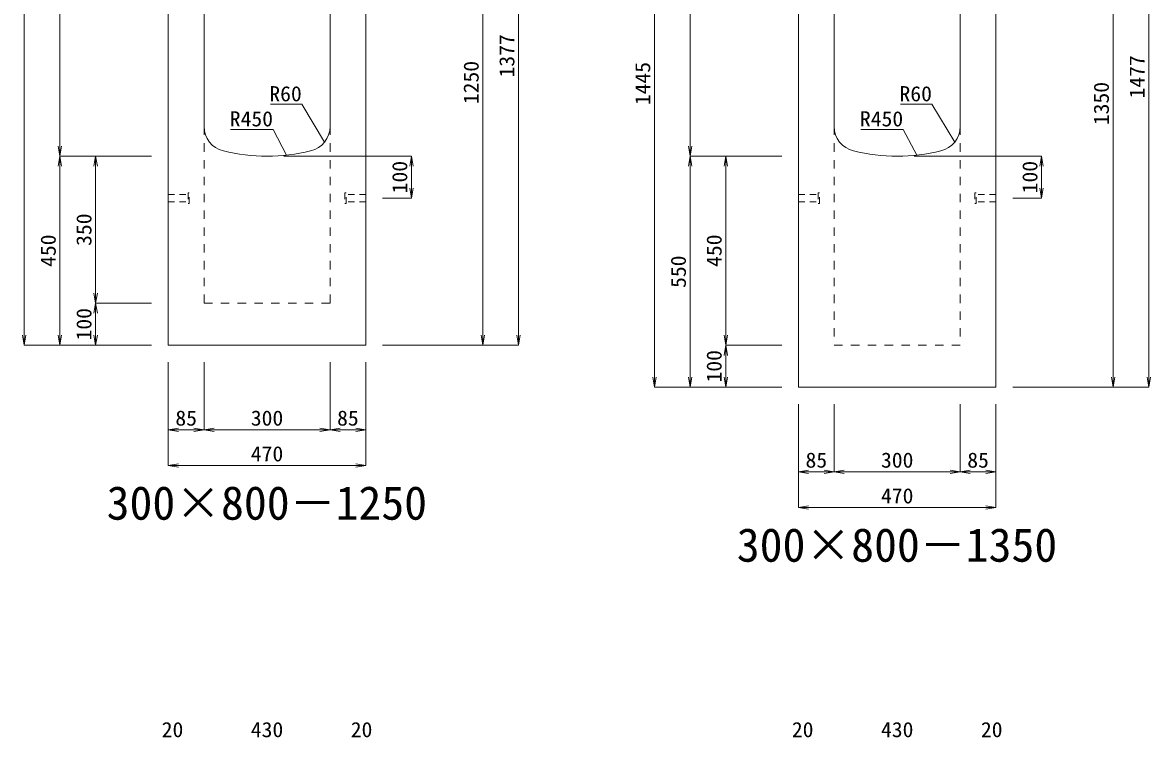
# Model space of a CAD drawing. Units: millimetres at full size. Extents: x -18734 to 51600, y -18820 to 17820.
# Drawn here: x 19818 to 22503, y -9903 to -8202 of the extents above; entities that cross this region are included whole.
import ezdxf
from ezdxf.enums import TextEntityAlignment as Align

# ---------------------------------------------------------------- set-up
doc = ezdxf.new("R2010")
doc.units = ezdxf.units.MM
doc.header["$LTSCALE"] = 20
doc.linetypes.add('USER1', pattern=[2, 1, -1])
doc.linetypes.add('USER2', pattern=[1.35, 0.75, -0.6])
for name, color, linetype, lineweight in [('インサート', 3, 'USER2', 9), ('寸法線', 7, 'Continuous', 13), ('引出線', 4, 'Continuous', 13), ('本体', 2, 'Continuous', 13)]:
    doc.layers.add(name, color=color, linetype=linetype, lineweight=lineweight)
doc.layers.add('文字', color=7, linetype='Continuous')
doc.styles.add('ＭＳ 明朝', font='')
doc.styles.get('ＭＳ 明朝').set_extended_font_data('MS Mincho')

# ---------------------------------------------------------------- blocks, each defined once
blk = doc.blocks.new('open_arrow')
at = {"color": 0, "linetype": 'Continuous', "lineweight": -2}
blk.add_lwpolyline([(7.5, 1.25), (0, 0), (7.5, -1.25)], dxfattribs=at)

msp = doc.modelspace()

# ---------------------------------------------------------------- linework, layer by layer
at = {"layer": 'インサート'}
for p, q in [((20165, -8611.5), (20212, -8611.5)), ((20165, -8611.5), (20165, -8628.5)), ((20215, -8607.5), (20212, -8607.5)), ((20212, -8607.5), (20212, -8632.5)), ((20215, -8632.5), (20215, -8607.5)), ((20588, -8607.5), (20585, -8607.5)), ((20585, -8607.5), (20585, -8632.5)), ((20588, -8632.5), (20588, -8607.5)), ((20635, -8611.5), (20588, -8611.5)), ((20635, -8628.5), (20635, -8611.5)), ((21665, -8611.5), (21712, -8611.5)), ((21665, -8611.5), (21665, -8628.5)), ((21715, -8607.5), (21712, -8607.5)), ((21712, -8607.5), (21712, -8632.5)), ((21715, -8632.5), (21715, -8607.5)), ((22088, -8607.5), (22085, -8607.5)), ((22085, -8607.5), (22085, -8632.5)), ((22088, -8632.5), (22088, -8607.5)), ((22135, -8611.5), (22088, -8611.5)), ((22135, -8628.5), (22135, -8611.5)), ((20165, -8628.5), (20212, -8628.5)), ((20212, -8632.5), (20215, -8632.5)), ((20585, -8632.5), (20588, -8632.5)), ((20635, -8628.5), (20588, -8628.5)), ((21665, -8628.5), (21712, -8628.5)), ((21712, -8632.5), (21715, -8632.5)), ((22085, -8632.5), (22088, -8632.5)), ((22135, -8628.5), (22088, -8628.5))]:
    msp.add_line(p, q, dxfattribs=at)
at = {"layer": '寸法線'}
for p, q in [((20998.78, -7593), (20998.78, -8970)), ((22498.78, -7593), (22498.78, -9070)), ((19822.06, -8970), (19822.06, -7625)), ((21322.06, -9070), (21322.06, -7625)), ((19907.06, -7720), (19907.06, -8520)), ((20913.78, -7720), (20913.78, -8970)), ((21407.06, -7720), (21407.06, -8520)), ((22413.78, -7720), (22413.78, -9070)), ((20125, -8520), (19907.06, -8520)), ((19907.06, -8970), (19907.06, -8520)), ((20125, -8520), (19907.06, -8520)), ((19992.06, -8520), (19992.06, -8870)), ((20125, -8520), (19992.06, -8520)), ((20440, -8520), (20743.78, -8520)), ((20743.78, -8520), (20743.78, -8620)), ((21625, -8520), (21407.06, -8520)), ((21407.06, -9070), (21407.06, -8520)), ((21625, -8520), (21407.06, -8520)), ((21492.06, -8520), (21492.06, -8970)), ((21625, -8520), (21492.06, -8520)), ((21940, -8520), (22243.78, -8520)), ((22243.78, -8520), (22243.78, -8620)), ((20675, -8620), (20743.78, -8620)), ((22175, -8620), (22243.78, -8620)), ((20125, -8870), (19992.06, -8870)), ((19992.06, -8870), (19992.06, -8970)), ((20125, -8870), (19992.06, -8870)), ((20125, -8970), (19822.06, -8970)), ((20125, -8970), (19907.06, -8970)), ((20125, -8970), (19992.06, -8970)), ((20675, -8970), (20913.78, -8970)), ((20675, -8970), (20998.78, -8970)), ((21625, -8970), (21492.06, -8970)), ((21492.06, -8970), (21492.06, -9070)), ((21625, -8970), (21492.06, -8970)), ((20165, -9010), (20165, -9171.16)), ((20165, -9010), (20165, -9256.16)), ((20250, -9010), (20250, -9171.16)), ((20250, -9010), (20250, -9171.16)), ((20550, -9010), (20550, -9171.16)), ((20550, -9010), (20550, -9171.16)), ((20635, -9010), (20635, -9171.16)), ((20635, -9010), (20635, -9256.16)), ((21625, -9070), (21322.06, -9070)), ((21625, -9070), (21407.06, -9070)), ((21625, -9070), (21492.06, -9070)), ((22175, -9070), (22413.78, -9070)), ((22175, -9070), (22498.78, -9070)), ((21665, -9110), (21665, -9271.16)), ((21665, -9110), (21665, -9356.16)), ((21750, -9110), (21750, -9271.16)), ((21750, -9110), (21750, -9271.16)), ((22050, -9110), (22050, -9271.16)), ((22050, -9110), (22050, -9271.16)), ((22135, -9110), (22135, -9271.16)), ((22135, -9110), (22135, -9356.16)), ((20165, -9171.16), (20250, -9171.16)), ((20250, -9171.16), (20550, -9171.16)), ((20550, -9171.16), (20635, -9171.16)), ((20165, -9256.16), (20635, -9256.16)), ((21665, -9271.16), (21750, -9271.16)), ((21750, -9271.16), (22050, -9271.16)), ((22050, -9271.16), (22135, -9271.16)), ((21665, -9356.16), (22135, -9356.16))]:
    msp.add_line(p, q, dxfattribs=at)
at = {"layer": '引出線'}
for points in [[(20537.07, -8486.68), (20482.66, -8396.79), (20407.98, -8396.79)], [(22037.07, -8486.68), (21982.66, -8396.79), (21907.98, -8396.79)], [(20446.44, -8517.6), (20414.22, -8456.45), (20313.21, -8456.45)], [(21946.44, -8517.6), (21914.22, -8456.45), (21813.21, -8456.45)]]:
    msp.add_lwpolyline(points, dxfattribs=at)
at = {"layer": '本体'}
for p, q in [((20165, -7720), (20165, -8970)), ((20250, -7720), (20250, -8449.47)), ((20550, -7720), (20550, -8449.47)), ((20635, -7720), (20635, -8970)), ((21665, -7720), (21665, -9070)), ((21750, -7720), (21750, -8449.47)), ((22050, -7720), (22050, -8449.47)), ((22135, -7720), (22135, -9070)), ((20165, -8970), (20635, -8970)), ((21665, -9070), (22135, -9070))]:
    msp.add_line(p, q, dxfattribs=at)
at = {"layer": '本体', "linetype": 'USER1', "lineweight": 15}
for p, q in [((20250, -8449.47), (20250, -8870)), ((20550, -8449.47), (20550, -8870)), ((21750, -8449.47), (21750, -8970)), ((22050, -8449.47), (22050, -8970)), ((20250, -8870), (20550, -8870)), ((21750, -8970), (22050, -8970))]:
    msp.add_line(p, q, dxfattribs=at)
at = {"layer": '本体'}
for centre, radius, start, end in [((20310, -8449.47), 60, 180, 256.65764), ((20490, -8449.47), 60, 283.34236, 0), ((21810, -8449.47), 60, 180, 256.65764), ((21990, -8449.47), 60, 283.34236, 0), ((20400, -8070), 450, 256.65764, 283.34236), ((21900, -8070), 450, 256.65764, 283.34236)]:
    msp.add_arc(centre, radius, start, end, dxfattribs=at)

# ---------------------------------------------------------------- block references
at = {"layer": '寸法線', "xscale": 3.2, "yscale": 3.2}
for p, rotation in [((19907.06, -8520), 90), ((21407.06, -8520), 90), ((19907.06, -8520), 270), ((19992.06, -8520), 270), ((20743.78, -8520), 270), ((21407.06, -8520), 270), ((21492.06, -8520), 270), ((22243.78, -8520), 270), ((20743.78, -8620), 90), ((22243.78, -8620), 90), ((19992.06, -8870), 90), ((19992.06, -8870), 270), ((19822.06, -8970), 90), ((19907.06, -8970), 90), ((19992.06, -8970), 90), ((20913.78, -8970), 90), ((20998.78, -8970), 90), ((21492.06, -8970), 90), ((21492.06, -8970), 270), ((21322.06, -9070), 90), ((21407.06, -9070), 90), ((21492.06, -9070), 90), ((22413.78, -9070), 90), ((22498.78, -9070), 90), ((20250, -9171.16), 180), ((20550, -9171.16), 180), ((20635, -9171.16), 180), ((20635, -9256.16), 180), ((21750, -9271.16), 180), ((22050, -9271.16), 180), ((22135, -9271.16), 180), ((22135, -9356.16), 180)]:
    msp.add_blockref('open_arrow', p, dxfattribs=dict(at, rotation=rotation))
for p in [(20165, -9171.16), (20250, -9171.16), (20550, -9171.16), (20165, -9256.16), (21665, -9271.16), (21750, -9271.16), (22050, -9271.16), (21665, -9356.16)]:
    msp.add_blockref('open_arrow', p, dxfattribs=at)
at = {"layer": '引出線', "xscale": 0.0533, "yscale": 0.0533}
for p, rotation in [((20537.07, -8486.68), 121.2), ((22037.07, -8486.68), 121.2), ((20446.44, -8517.6), 117.8), ((21946.44, -8517.6), 117.8)]:
    msp.add_blockref('open_arrow', p, dxfattribs=dict(at, rotation=rotation))

# ---------------------------------------------------------------- texts
at = {"layer": '寸法線', "style": 'ＭＳ 明朝', "width": 1.05}
for s, p in [('1377', (20970.78, -8281.5)), ('1477', (22470.78, -8331.5)), ('1250', (20885.78, -8345)), ('1445', (21294.06, -8347.5)), ('1350', (22385.78, -8395)), ('100', (20715.78, -8570)), ('100', (22215.78, -8570)), ('350', (19964.06, -8695)), ('450', (19879.06, -8745)), ('450', (21464.06, -8745)), ('550', (21379.06, -8795)), ('100', (19964.06, -8920)), ('100', (21464.06, -9020))]:
    msp.add_text(s, height=36.03, rotation=90, dxfattribs=at).set_placement(p, align=Align.MIDDLE_CENTER)
for s, p in [('85', (20207.5, -9143.16)), ('300', (20400, -9143.16)), ('85', (20592.5, -9143.16)), ('470', (20400, -9228.16)), ('85', (21707.5, -9243.16)), ('300', (21900, -9243.16)), ('85', (22092.5, -9243.16)), ('470', (21900, -9328.16)), ('20', (20175, -9884.31)), ('430', (20400, -9884.31)), ('20', (20625, -9884.31)), ('20', (21675, -9884.31)), ('430', (21900, -9884.31)), ('20', (22125, -9884.31))]:
    msp.add_text(s, height=36.03, dxfattribs=at).set_placement(p, align=Align.MIDDLE_CENTER)
at = {"layer": '引出線', "style": 'ＭＳ 明朝', "width": 1.05}
for s, p in [('R60', (20482.66, -8353.59)), ('R60', (21982.66, -8353.59)), ('R450', (20414.22, -8413.25)), ('R450', (21914.22, -8413.25))]:
    msp.add_text(s, height=36.03, dxfattribs=at).set_placement(p, align=Align.TOP_RIGHT)
at = {"layer": '文字', "style": 'ＭＳ 明朝'}
for s, p in [('300×800－1250', (20399.52, -9344.97)), ('300×800－1350', (21899.52, -9444.97))]:
    msp.add_text(s, height=80.06, dxfattribs=at).set_placement(p, align=Align.MIDDLE_CENTER)

doc.saveas('drawing.dxf')
